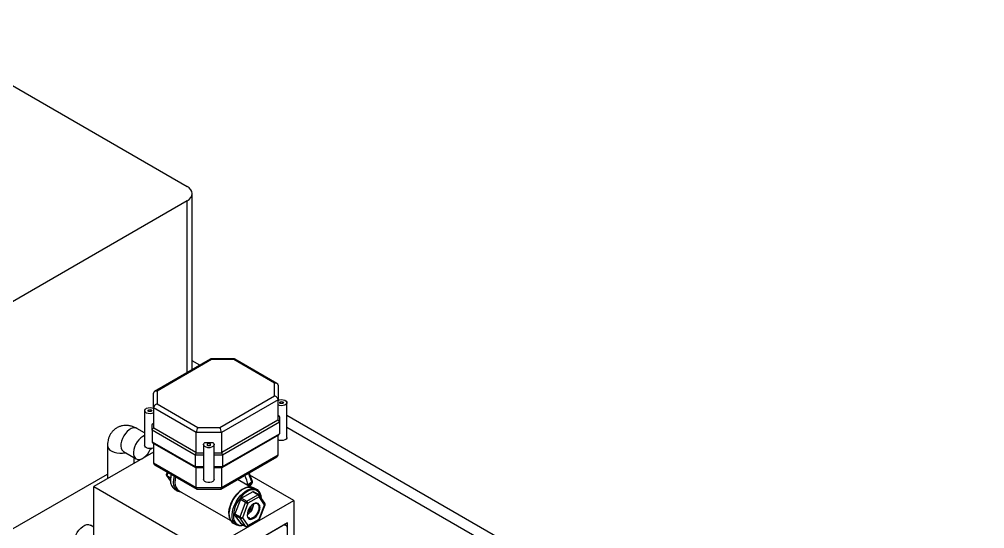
# Model space of a CAD drawing. Header units: millimetres. Extents: x 0 to 4412, y -498 to 1086.
# Drawn here: x 723.1 to 831.6, y 179.3 to 236.6 of the extents above; entities that cross this region are included whole.
import ezdxf

# ---------------------------------------------------------------- set-up
doc = ezdxf.new("R2010")
doc.units = ezdxf.units.MM
doc.header["$LTSCALE"] = 1.8

msp = doc.modelspace()

# ---------------------------------------------------------------- linework, layer by layer
at = {"color": 7, "linetype": 'Continuous', "lineweight": 30}
for p, q in [((709.3938, 236.5513), (741.9207, 217.7739)), ((741.9207, 216.1411), (696.6093, 189.9833)), ((741.9207, 196.8468), (741.9207, 216.1411)), ((742.5065, 197.185), (742.5065, 216.9575)), ((744.5572, 198.3689), (738.2619, 194.7347)), ((744.6744, 198.3012), (738.5447, 194.7627)), ((743.3523, 197.6733), (742.5065, 198.1616)), ((747.2671, 198.3746), (744.5787, 198.3746)), ((747.1714, 198.3012), (744.6744, 198.3012)), ((751.7454, 195.6607), (747.1714, 198.3012)), ((752.0283, 195.6327), (747.2886, 198.3689)), ((751.7454, 194.2192), (751.7454, 195.6607)), ((752.1454, 195.4298), (752.1454, 193.7969)), ((738.1447, 192.8989), (738.1447, 194.5317)), ((738.5447, 194.7627), (738.5447, 193.3212)), ((738.5447, 193.3212), (743.1187, 190.6806)), ((745.6158, 190.6806), (751.7454, 194.2192)), ((752.1454, 193.7969), (745.7815, 190.1231)), ((752.1454, 191.5073), (752.1454, 193.7969)), ((753.1454, 189.5508), (753.1454, 193.4702)), ((737.1447, 192.5721), (737.1447, 188.6528)), ((742.953, 190.1231), (738.1447, 192.8989)), ((738.1447, 192.8989), (738.1447, 190.6093)), ((752.1054, 191.4875), (745.8215, 187.8599)), ((752.3054, 191.2764), (745.9043, 187.5811)), ((752.3054, 191.8463), (752.3054, 191.2764)), ((752.3054, 191.2764), (752.3054, 189.9699)), ((831.6018, 146.728), (753.1454, 192.0198)), ((737.1447, 190.0631), (736.2784, 190.5633)), ((737.9847, 190.3784), (737.9847, 190.9482)), ((742.8302, 187.5811), (737.9847, 190.3784)), ((737.9847, 190.3784), (737.9847, 189.0719)), ((742.913, 187.8599), (738.1847, 190.5895)), ((745.7815, 190.1231), (742.953, 190.1231)), ((742.953, 187.8335), (742.953, 190.1231)), ((743.1187, 190.6806), (745.6158, 190.6806)), ((745.7815, 190.1231), (745.7815, 187.8335)), ((745.9043, 186.2747), (752.3054, 189.9699)), ((829.6019, 146.5299), (753.1454, 190.6673)), ((737.9847, 189.0719), (742.8302, 186.2747)), ((738.0433, 188.9704), (742.8545, 186.193)), ((738.1447, 188.9119), (738.1447, 186.6932)), ((743.92, 188.98), (744.8145, 188.98)), ((745.8801, 186.193), (752.2468, 189.8685)), ((752.1454, 187.5912), (752.1454, 189.8099)), ((738.1447, 187.9168), (731.4272, 184.0389)), ((732.9678, 188.6517), (732.9678, 184.9282)), ((734.7785, 187.9651), (736.1927, 187.1487)), ((737.8096, 188.2427), (737.9597, 188.3294)), ((742.953, 187.8335), (743.7673, 187.8335)), ((743.7673, 188.749), (743.7673, 184.8296)), ((744.9673, 184.8296), (744.9673, 188.749)), ((744.9673, 187.8335), (745.7815, 187.8335)), ((735.9678, 186.6601), (735.9678, 187.2786)), ((735.9678, 187.1794), (736.0536, 187.229)), ((742.8302, 187.5811), (742.8302, 186.2747)), ((743.7673, 187.5811), (742.8302, 187.5811)), ((745.9043, 187.5811), (744.9673, 187.5811)), ((745.7329, 183.7541), (752.0283, 187.3883)), ((745.7815, 183.9174), (752.1454, 187.5912)), ((745.9043, 187.5811), (745.9043, 186.2747)), ((738.1447, 186.6932), (742.953, 183.9174)), ((738.2619, 186.4902), (743.0016, 183.7541)), ((739.6964, 185.6621), (739.5824, 185.3682)), ((739.7681, 185.6207), (739.6296, 185.2638)), ((742.8302, 186.2747), (743.7673, 186.2747)), ((742.8652, 186.1901), (743.7673, 186.1901)), ((742.953, 183.9174), (742.953, 186.1901)), ((744.9673, 186.2747), (745.9043, 186.2747)), ((744.9673, 186.1901), (745.8693, 186.1901)), ((745.7815, 186.1901), (745.7815, 183.9174)), ((695.1951, 163.6419), (732.9678, 185.4476)), ((739.591, 185.2976), (740.0587, 184.6321)), ((739.6296, 185.2638), (740.0598, 185.0154)), ((739.6296, 185.2638), (740.0573, 184.6554)), ((749.0208, 184.0155), (747.6033, 184.8338)), ((748.7413, 184.2846), (749.2055, 184.5526)), ((749.2055, 184.5526), (748.8231, 185.538)), ((749.2695, 184.614), (748.8949, 185.5794)), ((753.9132, 182.4877), (748.9922, 185.3285)), ((731.4272, 171.3008), (731.4272, 184.0389)), ((731.4272, 184.0389), (744.0137, 176.7728)), ((740.5304, 183.7209), (740.8839, 183.5168)), ((741.0046, 183.5626), (746.821, 180.2048)), ((742.953, 183.9174), (745.7815, 183.9174)), ((743.0231, 183.7483), (745.7114, 183.7483)), ((749.3061, 183.4469), (748.0552, 182.7248)), ((749.2055, 184.3893), (748.7894, 184.1491)), ((748.9653, 184.0475), (749.2055, 184.3893)), ((748.9759, 184.0414), (749.2466, 184.4266)), ((749.8718, 183.1204), (749.3061, 183.4469)), ((749.9717, 183.1303), (749.4061, 183.4568)), ((749.7598, 183.7043), (749.4063, 183.9084)), ((744.0137, 176.7728), (753.9132, 182.4877)), ((747.9327, 182.5724), (747.3072, 180.9604)), ((748.4984, 182.2459), (747.9327, 182.5724)), ((748.0552, 182.7248), (748.6208, 182.3982)), ((748.6208, 182.3982), (749.8718, 183.1204)), ((750.0132, 182.8754), (748.7623, 182.1533)), ((750.6386, 181.9855), (750.0132, 182.8754)), ((750.6608, 182.1822), (750.0354, 183.0721)), ((753.9132, 182.4877), (753.9132, 176.282)), ((747.8729, 180.6338), (748.4984, 182.2459)), ((748.7623, 182.1533), (748.1368, 180.5412)), ((749.3638, 182.0657), (749.3737, 182.06)), ((749.3737, 182.06), (749.3877, 182.0799)), ((750.0132, 180.3735), (750.6386, 181.9855)), ((750.0582, 180.3828), (750.6837, 181.9948)), ((747.3072, 180.9604), (747.8729, 180.6338)), ((747.3072, 180.7971), (747.9327, 179.9072)), ((747.8729, 180.4705), (747.3072, 180.7971)), ((748.4984, 179.5806), (747.8729, 180.4705)), ((748.1368, 180.5412), (748.7623, 179.6513)), ((748.7208, 179.5598), (749.9717, 180.2819)), ((748.7623, 179.6513), (750.0132, 180.3735)), ((748.8025, 180.5669), (748.7722, 180.57)), ((748.8586, 180.5399), (748.7904, 180.5468)), ((748.8923, 180.5151), (748.8087, 180.5235)), ((731.4272, 179.4826), (731.0458, 179.7028)), ((753.2061, 179.9565), (744.7208, 175.058)), ((752.6404, 179.6299), (745.2865, 175.3846)), ((747.1064, 179.9246), (747.46, 179.7205)), ((747.9327, 179.9072), (748.4984, 179.5806)), ((747.9552, 179.8863), (748.5209, 179.5598)), ((753.0404, 179.6695), (752.8747, 179.7652)), ((753.2061, 173.8313), (753.2061, 179.9565))]:
    msp.add_line(p, q, dxfattribs=at)
at = {"color": 7, "linetype": 'Continuous', "lineweight": 30, "flags": 128}
for points in [[(741.9207, 216.1411), (742.1694, 216.316), (742.3542, 216.5156), (742.468, 216.7322), (742.5065, 216.9575), (742.468, 217.1827), (742.3542, 217.3993), (742.1694, 217.5989), (741.9207, 217.7739)], [(752.1454, 193.7284), (752.3252, 193.7924), (752.5323, 193.8165), (752.741, 193.7976), (752.9255, 193.7382), (753.0629, 193.6456), (753.1361, 193.5312), (753.1361, 193.4092), (753.0629, 193.2948), (752.9255, 193.2022), (752.741, 193.1427), (752.5323, 193.1239), (752.3252, 193.148), (752.1454, 193.212)], [(752.404, 193.5518), (752.4689, 193.5769), (752.5454, 193.5857), (752.622, 193.5769), (752.6869, 193.5518), (752.7302, 193.5144), (752.7454, 193.4702), (752.7302, 193.426), (752.6869, 193.3886), (752.622, 193.3635), (752.5454, 193.3547), (752.4689, 193.3635), (752.404, 193.3886), (752.3607, 193.426), (752.3454, 193.4702), (752.3607, 193.5144), (752.404, 193.5518)], [(738.1447, 192.314), (737.9649, 192.2499), (737.7578, 192.2259), (737.5491, 192.2447), (737.3647, 192.3041), (737.2273, 192.3968), (737.1541, 192.5112), (737.1541, 192.6331), (737.2273, 192.7475), (737.3647, 192.8402), (737.5491, 192.8996), (737.7578, 192.9184), (737.9649, 192.8943), (738.1447, 192.8303)], [(737.6033, 192.6538), (737.6682, 192.6788), (737.7447, 192.6876), (737.8213, 192.6788), (737.8861, 192.6538), (737.9295, 192.6163), (737.9447, 192.5721), (737.9295, 192.528), (737.8861, 192.4905), (737.8213, 192.4655), (737.7447, 192.4567), (737.6682, 192.4655), (737.6033, 192.4905), (737.5599, 192.528), (737.5447, 192.5721), (737.5599, 192.6163), (737.6033, 192.6538)], [(736.2784, 190.5633), (736.2578, 190.5745), (736.0753, 190.6293), (735.8671, 190.6204), (735.6431, 190.548), (735.4138, 190.4156), (735.1898, 190.2294), (734.9816, 189.998), (734.799, 189.7323), (734.6505, 189.4447), (734.5431, 189.1487), (734.4817, 188.8581), (734.4693, 188.5865), (734.5064, 188.3465), (734.5913, 188.1495), (734.72, 188.0046), (734.7785, 187.9651)], [(737.1447, 189.7668), (736.9426, 189.6726), (736.7146, 189.5123), (736.4973, 189.3023), (736.3008, 189.0523), (736.1342, 188.774), (736.0055, 188.4805), (735.9206, 188.1855), (735.8835, 187.9027), (735.896, 187.6454), (735.9573, 187.4256), (736.0647, 187.2536), (736.2132, 187.1375), (736.3958, 187.0826), (736.604, 187.0916), (736.828, 187.1639), (737.0573, 187.2963), (737.2813, 187.4826), (737.4895, 187.714), (737.6721, 187.9796), (737.8205, 188.2672), (737.8391, 188.3107)], [(744.8145, 188.98), (744.9254, 188.8762), (744.9671, 188.7566), (744.9345, 188.6361), (744.8315, 188.5296), (744.671, 188.4503), (744.4729, 188.4081), (744.2616, 188.4081), (744.0635, 188.4503), (743.903, 188.5296), (743.8, 188.6361), (743.7674, 188.7566), (743.8091, 188.8762), (743.92, 188.98)], [(753.1454, 189.5508), (753.1361, 189.4898), (753.0629, 189.3754), (752.9255, 189.2828), (752.741, 189.2233), (752.5323, 189.2045), (752.3252, 189.2286), (752.1454, 189.2926)], [(732.9678, 188.6512), (732.9946, 188.4885), (733.0898, 188.3095), (733.2495, 188.1465), (733.4661, 188.0071), (733.7295, 187.8979), (734.0275, 187.8239), (734.346, 187.7886), (734.6703, 187.7937), (734.985, 187.8389), (734.9939, 187.8408)], [(738.1447, 188.3946), (737.9649, 188.3305), (737.7578, 188.3065), (737.5491, 188.3253), (737.3647, 188.3847), (737.2273, 188.4774), (737.1541, 188.5918), (737.1447, 188.6528)], [(744.5087, 188.6674), (744.552, 188.7049), (744.5673, 188.749), (744.552, 188.7932), (744.5087, 188.8307), (744.4438, 188.8557), (744.3673, 188.8645), (744.2907, 188.8557), (744.2258, 188.8307), (744.1825, 188.7932), (744.1673, 188.749), (744.1825, 188.7049), (744.2258, 188.6674), (744.2907, 188.6424), (744.3673, 188.6336), (744.4438, 188.6424), (744.5087, 188.6674)], [(741.2693, 183.4098), (741.0779, 183.4375), (740.8583, 183.5322), (740.6765, 183.6905), (740.5383, 183.9073), (740.4482, 184.1755), (740.4091, 184.4865), (740.4222, 184.8304), (740.4871, 185.1961), (740.4891, 185.2045)], [(740.6161, 185.1312), (740.563, 184.8191), (740.5505, 184.4901), (740.5879, 184.1926), (740.6741, 183.9361), (740.8062, 183.7288), (740.9801, 183.5774), (741.0046, 183.5626)], [(744.9673, 184.8296), (744.9345, 184.7167), (744.8315, 184.6102), (744.671, 184.5309), (744.4729, 184.4887), (744.2616, 184.4887), (744.0635, 184.5309), (743.903, 184.6102), (743.8, 184.7167), (743.7673, 184.8296)], [(749.2055, 184.5526), (749.2307, 184.5683), (749.2503, 184.583), (749.2634, 184.5961), (749.2696, 184.6071), (749.2695, 184.614)], [(749.4063, 183.9084), (749.2123, 183.9877), (748.962, 184.0159), (748.689, 183.9766), (748.4021, 183.8712), (748.1106, 183.7028), (747.8237, 183.4771), (747.5507, 183.2012), (747.3004, 182.884), (747.0808, 182.5357), (746.899, 182.1676), (746.7609, 181.7913), (746.6708, 181.4191), (746.6316, 181.0628), (746.6447, 180.734), (746.7096, 180.4432), (746.8242, 180.1998), (746.9848, 180.0115), (747.1064, 179.9246)], [(747.0857, 180.052), (746.9694, 180.1352), (746.8158, 180.3153), (746.7061, 180.5481), (746.6441, 180.8263), (746.6316, 181.1408), (746.669, 181.4815), (746.7552, 181.8376), (746.8873, 182.1975), (747.0612, 182.5496), (747.2713, 182.8828), (747.5107, 183.1862), (747.7718, 183.4501), (748.0462, 183.666), (748.3251, 183.827), (748.5995, 183.9279), (748.8606, 183.9655), (749.1, 183.9385), (749.2976, 183.8555)], [(748.2972, 179.6889), (748.0384, 179.6242), (747.7758, 179.6187), (747.5399, 179.6804), (747.3384, 179.8074), (747.1778, 179.9957), (747.0632, 180.2391), (746.9983, 180.5299), (746.9852, 180.8587), (747.0243, 181.215), (747.1144, 181.5872), (747.2526, 181.9635), (747.4344, 182.3316), (747.654, 182.6799), (747.9043, 182.9971), (748.1772, 183.273), (748.4641, 183.4987), (748.7557, 183.667), (749.0426, 183.7725), (749.3155, 183.8118), (749.5658, 183.7836), (749.7854, 183.6889), (749.9672, 183.5306), (750.1054, 183.3138), (750.1955, 183.0456), (750.2314, 182.7932)], [(749.0047, 183.6156), (748.8201, 183.5412), (748.5412, 183.3802), (748.2668, 183.1643), (748.0056, 182.9004), (747.7662, 182.597), (747.5562, 182.2639), (747.3823, 181.9117), (747.2502, 181.5518), (747.164, 181.1958), (747.1265, 180.855), (747.1391, 180.5405), (747.1535, 180.4477)], [(749.2466, 184.4266), (749.2307, 184.4081), (749.2055, 184.3893)], [(749.3877, 182.0799), (749.1969, 181.9395), (749.0203, 181.749), (748.8709, 181.5224), (748.7599, 181.2766), (748.6954, 181.0298), (748.6823, 180.8004), (748.7214, 180.6053), (748.81, 180.459), (748.9415, 180.3724), (749.106, 180.3518), (749.2914, 180.3989), (749.484, 180.51), (749.6694, 180.6771), (749.834, 180.8876), (749.9654, 181.126), (750.054, 181.3746), (750.0932, 181.6149), (750.08, 181.8292), (750.0156, 182.0015), (749.9045, 182.119), (749.7551, 182.1731), (749.5785, 182.1598), (749.3877, 182.0799)], [(750.6837, 181.9948), (750.6828, 181.9932), (750.6747, 181.9875), (750.6598, 181.985), (750.6386, 181.9855)], [(750.0582, 180.3828), (750.0574, 180.3811), (750.0493, 180.3755), (750.0344, 180.3729), (750.0132, 180.3735)], [(729.5459, 177.1046), (729.4874, 177.1441), (729.3587, 177.289), (729.2738, 177.486), (729.2367, 177.726), (729.2492, 177.9976), (729.3105, 178.2882), (729.4179, 178.5842), (729.5664, 178.8718), (729.749, 179.1375), (729.9572, 179.3689), (730.1812, 179.5551), (730.4105, 179.6875), (730.6345, 179.7599), (730.8427, 179.7689), (731.0253, 179.714), (731.0458, 179.7028)]]:
    msp.add_lwpolyline(points, dxfattribs=at)
at = {"color": 7, "linetype": 'Continuous', "lineweight": 30}
for centre, radius, start, end in [((741.2075, 184.6583), 1.1564, 175.869219, 234.153954), ((742.4028, 184.8601), 2.3486, 166.285541, 183.057097), ((742.7896, 184.7463), 2.7355, 165.987816, 180.098552), ((745.5542, 183.8626), 3.2052, 5.597419, 26.718253), ((749.0422, 184.4709), 0.1826, 333.43643, 26.56357), ((749.083, 184.5416), 0.2, 324.899329, 21.20568), ((749.3362, 182.7946), 0.8855, 0.812454, 111.988966), ((749.3647, 183.3646), 0.1011, 65.843242, 125.467216), ((748.2207, 182.4663), 0.307, 122.637971, 159.772886), ((748.7864, 182.1398), 0.307, 122.637971, 159.772886), ((748.4552, 182.1393), 0.3074, 2.605478, 57.394522), ((749.9304, 183.0381), 0.1011, 65.843242, 125.467216), ((749.7061, 182.8615), 0.3074, 2.605478, 57.394522), ((749.8718, 182.9571), 0.2, 35.100671, 60.002688), ((749.8923, 182.9887), 0.1657, 316.88143, 30.232192), ((748.8787, 182.9076), 0.7633, 240.109535, 261.222068), ((748.0965, 182.0088), 1.0818, 304.775888, 355.229488), ((750.5177, 182.0988), 0.1657, 316.88143, 30.232192), ((750.4972, 182.0672), 0.2, 338.79432, 35.100671), ((748.0146, 180.528), 0.8649, 185.330524, 287.397254), ((747.4705, 180.8787), 0.1826, 153.43643, 206.56357), ((748.0362, 180.5522), 0.1826, 153.43643, 206.56357), ((748.2533, 181.2956), 0.7633, 240.109535, 261.222068), ((747.9612, 180.669), 0.2172, 246.027957, 323.974315), ((749.8718, 180.4551), 0.2, 299.997312, 338.79432), ((749.9152, 180.3627), 0.0986, 305.013333, 6.298848), ((747.9902, 179.9467), 0.0698, 214.463469, 239.844551), ((748.5866, 179.7791), 0.2172, 246.027957, 323.974315), ((748.5559, 179.6201), 0.0698, 214.463469, 239.844551), ((748.6208, 179.733), 0.2, 240.002688, 299.997312), ((748.6643, 179.6405), 0.0986, 305.013333, 6.298848), ((752.8612, 179.3592), 0.3494, 350.785963, 129.203285)]:
    msp.add_arc(centre, radius, start, end, dxfattribs=at)
for centre, major_axis, ratio, start_param, end_param in [((744.6744, 197.9746), (-0.1068, 0.3986), 0.31785833, 5.58282531, 6.36814221), ((747.1714, 197.9746), (0.1068, 0.3986), 0.31785833, 6.1982284, 6.9835453), ((751.7454, 195.3341), (0.3695, 0.2134), 0.71748252, 5.89044559, 7.46124192), ((738.5447, 194.4361), (0.3695, -0.2134), 0.71748252, 1.96353604, 3.53433237), ((738.5447, 192.9945), (0.3695, 0.2134), 0.71748252, 1.17805661, 2.74885294), ((751.7454, 193.8926), (0.3695, -0.2134), 0.71748252, 0.39273971, 1.96353604), ((752.1054, 191.3242), (0.1776, 0.1776), 0.51768666, 0.89174179, 1.09309971), ((752.1054, 191.3242), (0.1848, -0.1067), 0.71748252, 0.39273971, 1.96353604), ((738.1847, 190.4262), (0.1848, 0.1067), 0.71748252, 1.17805661, 2.74885294), ((738.1847, 190.4262), (-0.1776, 0.1776), 0.51768666, 5.1900856, 5.39144352), ((743.1187, 190.354), (0.1068, 0.3986), 0.31785833, 0.70036, 2.27115632), ((745.6158, 190.354), (-0.1068, 0.3986), 0.31785833, 4.01202898, 5.58282531), ((752.1054, 190.0178), (0.1848, -0.1067), 0.71748252, 5.89044559, 6.67592502), ((738.1847, 189.1197), (0.1848, 0.1067), 0.71748252, 2.74885294, 3.53433237), ((742.913, 187.6966), (0.0534, 0.1993), 0.31785833, 0.70036, 2.27115632), ((742.913, 187.6966), (-0.1776, 0.1776), 0.51768666, 4.98872768, 5.1900856), ((745.8215, 187.6966), (0.1776, 0.1776), 0.51768666, 1.09309971, 1.29445763), ((745.8215, 187.6966), (-0.0534, 0.1993), 0.31785833, 4.01202898, 5.58282531), ((751.7454, 187.6869), (0.3695, -0.2134), 0.71748252, 5.89044559, 6.67592502), ((738.5447, 186.7888), (0.3695, 0.2134), 0.71748252, 2.74885294, 3.53433237), ((742.913, 186.3901), (0.0534, 0.1993), 0.31785833, 2.27115632, 3.22654956), ((745.8215, 186.3901), (-0.0534, 0.1993), 0.31785833, 3.05663575, 4.01202898), ((739.7929, 185.3581), (0.2155, 0.0263), 0.56568195, 2.84764136, 3.78649502), ((743.1187, 184.1483), (0.1068, 0.3986), 0.31785833, 2.27115632, 3.22654956), ((745.6158, 184.1483), (-0.1068, 0.3986), 0.31785833, 3.05663575, 4.01202898)]:
    msp.add_ellipse(centre, major_axis=major_axis, ratio=ratio, start_param=start_param, end_param=end_param, dxfattribs=at)
for points, knots in [([(737.9847, 190.9482), (737.9866, 190.9656), (737.9904, 191.0005), (738.0194, 191.0535), (738.0611, 191.1022), (738.1056, 191.14), (738.1334, 191.1596), (738.1447, 191.1675)], [0, 0, 0, 0, 0.20782853, 0.41557904, 0.62558001, 0.8477294, 1, 1, 1, 1]), ([(752.1454, 192.0656), (752.1662, 192.0507), (752.2043, 192.0234), (752.2573, 191.9701), (752.2928, 191.9145), (752.3047, 191.8718), (752.3053, 191.8503), (752.3054, 191.8463)], [0, 0, 0, 0, 0.274893005, 0.505626992, 0.737108019, 0.950587028, 1, 1, 1, 1]), ([(736.2784, 190.5633), (736.1975, 190.607), (736.006, 190.7105), (735.6895, 190.8257), (735.3365, 190.8998), (734.9864, 190.9169), (734.6447, 190.8784), (734.3081, 190.7823), (733.9891, 190.6268), (733.7011, 190.4151), (733.4597, 190.1626), (733.2659, 189.8771), (733.1191, 189.564), (733.0199, 189.2259), (732.9737, 188.9186), (732.9694, 188.7242), (732.9678, 188.6517)], [0, 0, 0, 0, 0.05816818, 0.13767899, 0.2140128, 0.28796795, 0.36034112, 0.43181264, 0.50899217, 0.58388978, 0.65712333, 0.72965452, 0.80257742, 0.87703597, 0.9541456, 1, 1, 1, 1]), ([(749.3737, 182.06), (749.4837, 182.1063), (749.7045, 182.1994), (749.956, 182.0716), (750.0703, 181.7699), (750.0178, 181.3508), (749.8113, 180.9137), (749.4978, 180.5641), (749.1534, 180.3865), (748.8667, 180.3985), (748.7768, 180.5491), (748.7396, 180.6115)], [0, 0, 0, 0, 0.11439139, 0.22973588, 0.34319373, 0.45923266, 0.57205495, 0.68852034, 0.80101411, 0.91763221, 1, 1, 1, 1]), ([(749.6943, 182.1581), (749.7657, 182.1379), (749.9248, 182.0927), (750.0236, 181.7913), (749.9733, 181.3778), (749.7664, 180.9395), (749.4524, 180.5893), (749.1105, 180.4154), (748.8485, 180.4143), (748.7715, 180.5335), (748.7494, 180.5677)], [0, 0, 0, 0, 0.11160828, 0.24875114, 0.38901389, 0.52538851, 0.66616676, 0.80214428, 0.94310711, 1, 1, 1, 1]), ([(749.8263, 182.093), (749.8605, 182.0813), (749.9799, 182.0405), (750.0546, 181.7678), (750.0079, 181.3598), (749.7992, 180.9187), (749.489, 180.5742), (749.134, 180.3803), (748.9497, 180.4301), (748.856, 180.4554)], [0, 0, 0, 0, 0.06235444, 0.21700456, 0.37517285, 0.52895666, 0.68770625, 0.84104226, 1, 1, 1, 1]), ([(749.8684, 182.1073), (749.9038, 182.0951), (750.0274, 182.0528), (750.105, 181.7705), (750.0563, 181.3473), (749.8417, 180.8926), (749.5153, 180.5278), (749.1672, 180.3565), (748.925, 180.3324), (748.862, 180.4138), (748.8609, 180.4152)], [0, 0, 0, 0, 0.062108506, 0.216337229, 0.374074473, 0.52743926, 0.685756219, 0.83867443, 0.997198963, 1, 1, 1, 1]), ([(749.3592, 182.065), (749.3536, 181.9567), (749.3413, 181.719), (749.1661, 181.3583), (749.0112, 181.1748), (748.9529, 181.1057)], [0, 0, 0, 0, 0.34259829, 0.75242986, 1, 1, 1, 1]), ([(748.9529, 181.1057), (748.9597, 181.1132), (748.9939, 181.1506), (749.053, 181.223), (749.1315, 181.336), (749.2343, 181.5141), (749.3263, 181.7605), (749.3744, 181.9708), (749.3622, 182.0551), (749.3617, 182.0589)], [0, 0, 0, 0, 0.0286006, 0.14323676, 0.25787293, 0.40231414, 0.69434381, 0.98637348, 1, 1, 1, 1]), ([(749.9812, 181.3613), (749.923, 181.213), (749.8059, 180.9149), (749.5843, 180.7012), (749.473, 180.5939)], [0, 0, 0, 0, 0.49774432, 1, 1, 1, 1]), ([(749.7786, 182.1591), (749.8182, 182.1522), (749.8753, 182.1423), (749.893, 182.0789), (749.8984, 182.0595)], [0, 0, 0, 0, 0.69394769, 1, 1, 1, 1]), ([(749.7948, 182.1567), (749.8094, 182.1529), (749.8405, 182.1449), (749.849, 182.1061), (749.8535, 182.0855)], [0, 0, 0, 0, 0.46827415, 1, 1, 1, 1]), ([(748.6788, 180.8785), (748.6898, 180.8844), (748.7838, 180.9346), (748.8736, 181.0255), (748.9529, 181.1057)], [0, 0, 0, 0, 0.11701741, 1, 1, 1, 1]), ([(748.9908, 180.4845), (748.9903, 180.4843), (748.956, 180.4663), (748.9285, 180.4796), (748.9013, 180.4928)], [0, 0, 0, 0, 0.01222243, 1, 1, 1, 1])]:
    msp.add_open_spline(points, degree=3, knots=knots, dxfattribs=at)

doc.saveas('drawing.dxf')
